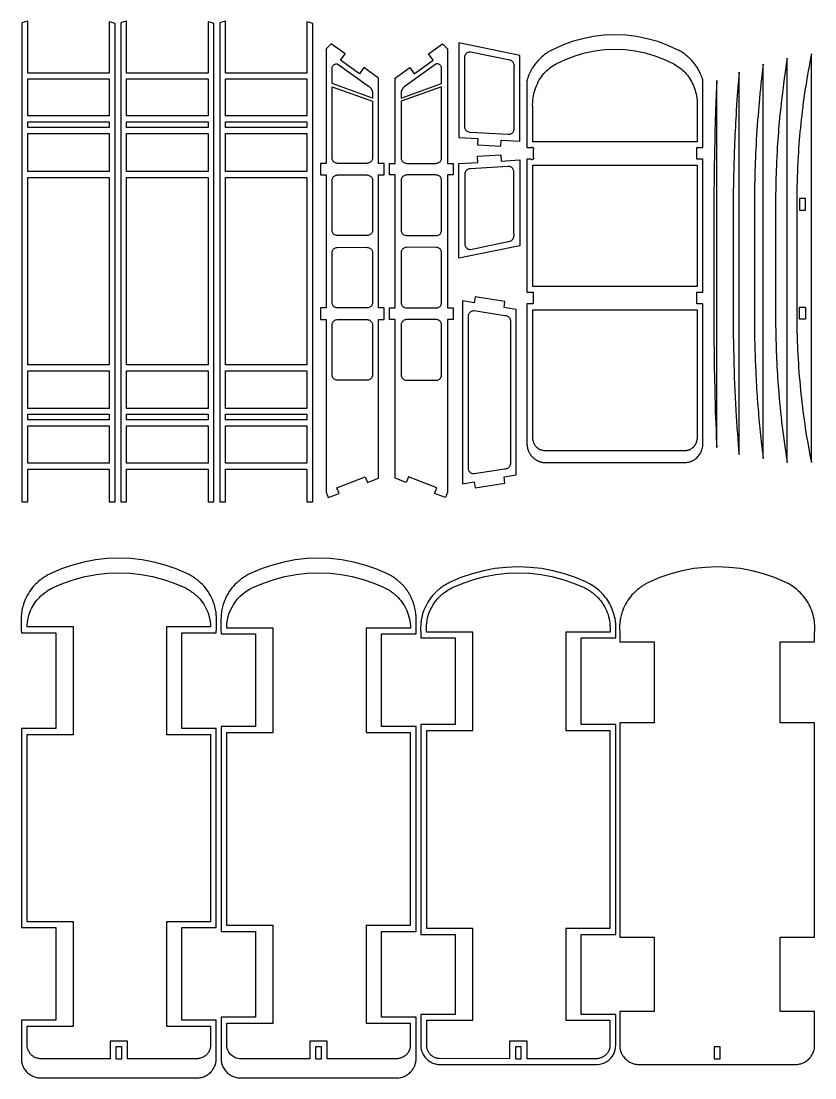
# Model space of a CAD drawing. Extents: x -23.6 to 62.2, y -80.9 to -11.5.
# Drawn here: x -23.6 to 10.4, y -56.75 to -11.48 of the extents above; entities that cross this region are included whole.
import ezdxf

# ---------------------------------------------------------------- set-up
doc = ezdxf.new("R2010")
doc.units = 0
doc.layers.get('0').update_dxf_attribs({"linetype": 'CONTINUOUS'})
doc.layers.add('SECTIONCUTEDGES', color=18, linetype='CONTINUOUS')

msp = doc.modelspace()

# ---------------------------------------------------------------- linework, layer by layer
for points in [[(-3.062, -16.842), (-3.046, -16.576), (-2.243, -16.624), (-2.243, -12.951), (-4.853, -12.416), (-4.853, -16.467), (-4.044, -16.516), (-4.06, -16.782)], [(-23.317, -15.544), (-23.317, -13.961), (-19.832, -13.961), (-19.832, -15.544)], [(-19.083, -15.544), (-19.083, -13.961), (-15.598, -13.961), (-15.598, -15.544)], [(-23.317, -16.044), (-23.317, -15.794), (-19.832, -15.794), (-19.832, -16.044)], [(-19.083, -16.044), (-19.083, -15.794), (-15.598, -15.794), (-15.598, -16.044)], [(-14.848, -16.044), (-14.848, -15.794), (-11.364, -15.794), (-11.364, -16.044)], [(9.994, -19.074), (9.744, -19.074), (9.744, -19.575), (9.994, -19.575)], [(9.994, -24.244), (9.744, -24.244), (9.744, -23.743), (9.994, -23.743)], [(-23.317, -28.57), (-23.317, -28.321), (-19.832, -28.321), (-19.832, -28.57)], [(-19.083, -28.57), (-19.083, -28.321), (-15.598, -28.321), (-15.598, -28.57)], [(-14.848, -28.57), (-14.848, -28.321), (-11.364, -28.321), (-11.364, -28.57)], [(-19.293, -55.432), (-19.543, -55.432), (-19.543, -55.932), (-19.293, -55.932)], [(-2.433, -55.432), (-2.433, -55.932), (-2.183, -55.932), (-2.183, -55.432)]]:
    msp.add_lwpolyline(points, close=True)
at = {"layer": 'SECTIONCUTEDGES'}
for points in [[(-23.567, -32.073), (-23.317, -32.073), (-23.317, -30.674), (-19.832, -30.674), (-19.832, -32.073), (-19.582, -32.073), (-19.582, -11.584), (-19.715, -11.538), (-19.832, -11.507), (-19.832, -13.711), (-23.317, -13.711), (-23.317, -11.482), (-23.535, -11.54), (-23.567, -11.551)], [(-19.332, -32.073), (-19.083, -32.073), (-19.083, -30.674), (-15.598, -30.674), (-15.598, -32.073), (-15.348, -32.073), (-15.348, -11.584), (-15.481, -11.538), (-15.598, -11.507), (-15.598, -13.711), (-19.083, -13.711), (-19.083, -11.482), (-19.299, -11.539), (-19.332, -11.551)], [(-15.098, -32.073), (-14.848, -32.073), (-14.848, -30.674), (-11.364, -30.674), (-11.364, -32.073), (-11.114, -32.073), (-11.114, -11.584), (-11.246, -11.538), (-11.364, -11.507), (-11.364, -13.711), (-14.848, -13.711), (-14.848, -11.482), (-15.062, -11.538), (-15.098, -11.551)], [(-1.645, -30.212), (-1.629, -30.226), (-1.612, -30.239), (-1.595, -30.252), (-1.577, -30.264), (-1.559, -30.276), (-1.541, -30.287), (-1.523, -30.298), (-1.504, -30.308), (-1.485, -30.318), (-1.467, -30.326), (-1.448, -30.334), (-1.43, -30.342), (-1.411, -30.349), (-1.392, -30.355), (-1.372, -30.361), (-1.353, -30.366), (-1.333, -30.371), (-1.314, -30.375), (-1.294, -30.378), (-1.274, -30.381), (-1.254, -30.384), (-1.237, -30.385), (4.897, -30.385), (4.904, -30.385), (4.923, -30.383), (4.966, -30.377), (4.997, -30.371), (5.028, -30.364), (5.058, -30.355), (5.088, -30.345), (5.118, -30.334), (5.146, -30.321), (5.175, -30.307), (5.202, -30.291), (5.229, -30.275), (5.255, -30.257), (5.286, -30.234), (5.3, -30.223), (5.351, -30.176), (5.389, -30.136), (5.424, -30.093), (5.456, -30.048), (5.486, -30), (5.512, -29.952), (5.535, -29.901), (5.555, -29.849), (5.571, -29.796), (5.584, -29.742), (5.594, -29.687), (5.599, -29.632), (5.599, -23.595), (5.342, -23.595), (5.342, -23.095), (5.599, -23.095), (5.599, -17.399), (5.342, -17.399), (5.342, -16.899), (5.599, -16.899), (5.599, -14.025), (5.592, -13.986), (5.585, -13.962), (5.581, -13.951), (5.57, -13.92), (5.549, -13.864), (5.529, -13.812), (5.503, -13.751), (5.476, -13.691), (5.456, -13.649), (5.435, -13.608), (5.413, -13.568), (5.39, -13.528), (5.366, -13.488), (5.342, -13.449), (5.318, -13.413), (5.293, -13.377), (5.267, -13.342), (5.241, -13.307), (5.214, -13.273), (5.187, -13.239), (5.158, -13.206), (5.129, -13.174), (5.1, -13.142), (5.069, -13.111), (5.038, -13.08), (5.007, -13.05), (4.975, -13.021), (4.942, -12.992), (4.909, -12.965), (4.875, -12.937), (4.84, -12.911), (4.805, -12.885), (4.77, -12.86), (4.734, -12.836), (4.697, -12.813), (4.66, -12.79), (4.623, -12.768), (4.585, -12.747), (4.537, -12.722), (4.103, -12.522), (3.664, -12.36), (3.215, -12.234), (2.758, -12.142), (2.297, -12.087), (1.832, -12.069), (1.368, -12.087), (0.906, -12.142), (0.45, -12.234), (0.001, -12.36), (-0.439, -12.522), (-0.867, -12.719), (-0.983, -12.783), (-1.038, -12.816), (-1.092, -12.851), (-1.144, -12.888), (-1.196, -12.926), (-1.246, -12.966), (-1.295, -13.008), (-1.342, -13.051), (-1.388, -13.095), (-1.433, -13.141), (-1.477, -13.188), (-1.519, -13.236), (-1.56, -13.287), (-1.599, -13.338), (-1.637, -13.391), (-1.673, -13.445), (-1.708, -13.5), (-1.741, -13.556), (-1.772, -13.613), (-1.801, -13.671), (-1.829, -13.73), (-1.855, -13.789), (-1.879, -13.85), (-1.901, -13.911), (-1.906, -13.927), (-1.922, -13.978), (-1.933, -14.014), (-1.934, -14.019), (-1.935, -14.024), (-1.935, -16.903), (-1.766, -16.903), (-1.764, -16.902), (-1.762, -16.899), (-1.756, -16.895), (-1.753, -16.893), (-1.747, -16.89), (-1.741, -16.887), (-1.734, -16.886), (-1.728, -16.885), (-1.721, -16.884), (-1.714, -16.885), (-1.707, -16.886), (-1.701, -16.888), (-1.694, -16.891), (-1.688, -16.894), (-1.682, -16.899), (-1.677, -16.903), (-1.672, -16.909), (-1.67, -16.913), (-1.667, -16.916), (-1.665, -16.921), (-1.663, -16.925), (-1.662, -16.929), (-1.66, -16.934), (-1.66, -16.938), (-1.659, -16.943), (-1.659, -16.947), (-1.66, -16.953), (-1.661, -16.96), (-1.663, -16.964), (-1.677, -16.989), (-1.677, -16.991), (-1.677, -17.314), (-1.677, -17.316), (-1.673, -17.318), (-1.67, -17.323), (-1.668, -17.327), (-1.665, -17.331), (-1.663, -17.338), (-1.661, -17.345), (-1.66, -17.351), (-1.659, -17.357), (-1.659, -17.363), (-1.66, -17.369), (-1.662, -17.375), (-1.663, -17.381), (-1.666, -17.387), (-1.669, -17.392), (-1.672, -17.397), (-1.677, -17.402), (-1.681, -17.406), (-1.686, -17.41), (-1.691, -17.413), (-1.697, -17.416), (-1.703, -17.418), (-1.709, -17.42), (-1.716, -17.421), (-1.722, -17.421), (-1.727, -17.42), (-1.736, -17.418), (-1.738, -17.417), (-1.762, -17.404), (-1.766, -17.402), (-1.935, -17.402), (-1.935, -23.099), (-1.677, -23.099), (-1.677, -23.599), (-1.935, -23.599), (-1.935, -29.632), (-1.934, -29.64), (-1.933, -29.659), (-1.928, -29.696), (-1.923, -29.725), (-1.919, -29.747), (-1.914, -29.769), (-1.908, -29.79), (-1.902, -29.812), (-1.896, -29.833), (-1.889, -29.854), (-1.881, -29.875), (-1.873, -29.895), (-1.864, -29.915), (-1.855, -29.936), (-1.846, -29.956), (-1.835, -29.975), (-1.825, -29.994), (-1.814, -30.013), (-1.802, -30.032), (-1.79, -30.05), (-1.777, -30.068), (-1.764, -30.086), (-1.751, -30.103), (-1.737, -30.12), (-1.722, -30.136), (-1.708, -30.153), (-1.692, -30.168), (-1.677, -30.183), (-1.661, -30.198)], [(-10.447, -31.895), (-9.981, -31.716), (-10.075, -31.47), (-8.862, -31.003), (-8.767, -31.248), (-8.301, -31.069), (-8.301, -24.27), (-8.052, -24.27), (-8.052, -23.771), (-8.301, -23.771), (-8.301, -18.074), (-8.052, -18.074), (-8.052, -17.575), (-8.301, -17.575), (-8.301, -13.921), (-8.92, -13.473), (-9.112, -13.738), (-9.921, -13.151), (-9.729, -12.885), (-10.322, -12.456), (-10.537, -12.67), (-10.537, -17.575), (-10.537, -17.575), (-10.787, -17.575), (-10.787, -18.074), (-10.537, -18.074), (-10.537, -23.771), (-10.787, -23.771), (-10.787, -24.27), (-10.537, -24.27), (-10.537, -31.662)], [(-7.577, -31.069), (-7.577, -24.27), (-7.826, -24.27), (-7.826, -23.771), (-7.577, -23.771), (-7.577, -18.074), (-7.826, -18.074), (-7.826, -17.575), (-7.577, -17.575), (-7.577, -13.921), (-6.958, -13.473), (-6.766, -13.738), (-5.957, -13.151), (-6.149, -12.885), (-5.556, -12.456), (-5.341, -12.67), (-5.341, -17.575), (-5.341, -17.575), (-5.091, -17.575), (-5.091, -18.074), (-5.341, -18.074), (-5.341, -23.771), (-5.091, -23.771), (-5.091, -24.27), (-5.341, -24.27), (-5.341, -31.662), (-5.431, -31.895), (-5.897, -31.716), (-5.803, -31.47), (-7.016, -31.003), (-7.111, -31.248)], [(-4.555, -16.152), (-4.573, -16.125), (-4.587, -16.095), (-4.597, -16.063), (-4.602, -16.03), (-4.603, -13.038), (-4.602, -13.011), (-4.597, -12.977), (-4.587, -12.946), (-4.573, -12.916), (-4.555, -12.888), (-4.533, -12.863), (-4.508, -12.841), (-4.481, -12.823), (-4.451, -12.809), (-4.419, -12.799), (-4.387, -12.794), (-4.353, -12.793), (-2.742, -13.124), (-2.734, -13.125), (-2.714, -13.128), (-2.706, -13.129), (-2.667, -13.141), (-2.632, -13.157), (-2.6, -13.178), (-2.571, -13.203), (-2.545, -13.232), (-2.524, -13.264), (-2.507, -13.299), (-2.496, -13.335), (-2.489, -13.373), (-2.488, -13.412), (-2.489, -13.418), (-2.492, -13.444), (-2.493, -16.109), (-2.493, -16.124), (-2.499, -16.16), (-2.508, -16.192), (-2.522, -16.222), (-2.54, -16.249), (-2.562, -16.274), (-2.587, -16.296), (-2.615, -16.314), (-2.645, -16.328), (-2.676, -16.338), (-2.709, -16.343), (-2.742, -16.344), (-4.353, -16.247), (-4.383, -16.247), (-4.419, -16.241), (-4.451, -16.231), (-4.481, -16.217), (-4.508, -16.199), (-4.533, -16.177)], [(-1.685, -16.653), (-1.685, -15.255), (-1.685, -15.237), (-1.686, -15.201), (-1.691, -15.13), (-1.693, -15.094), (-1.693, -15.049), (-1.691, -14.963), (-1.684, -14.859), (-1.673, -14.769), (-1.659, -14.68), (-1.64, -14.591), (-1.618, -14.503), (-1.592, -14.417), (-1.562, -14.331), (-1.529, -14.247), (-1.492, -14.164), (-1.452, -14.083), (-1.408, -14.004), (-1.363, -13.932), (-1.316, -13.862), (-1.265, -13.795), (-1.211, -13.73), (-1.154, -13.667), (-1.094, -13.608), (-1.031, -13.551), (-0.966, -13.497), (-0.899, -13.446), (-0.829, -13.398), (-0.757, -13.354), (-0.683, -13.313), (-0.284, -13.124), (0.126, -12.967), (0.544, -12.845), (0.97, -12.757), (1.4, -12.704), (1.832, -12.687), (2.265, -12.704), (2.695, -12.757), (3.12, -12.845), (3.539, -12.967), (3.949, -13.124), (4.348, -13.313), (4.415, -13.35), (4.48, -13.39), (4.544, -13.433), (4.606, -13.478), (4.666, -13.526), (4.724, -13.576), (4.78, -13.629), (4.833, -13.684), (4.884, -13.741), (4.933, -13.8), (4.979, -13.862), (5.022, -13.925), (5.066, -13.994), (5.106, -14.065), (5.144, -14.138), (5.179, -14.212), (5.211, -14.287), (5.239, -14.363), (5.265, -14.441), (5.288, -14.519), (5.307, -14.599), (5.324, -14.679), (5.337, -14.759), (5.342, -14.803), (5.347, -14.841), (5.35, -14.877), (5.352, -14.906), (5.354, -14.948), (5.354, -15.016), (5.35, -15.203), (5.35, -16.653)], [(9.212, -30.385), (9.212, -13.063), (9.173, -13.324), (9.134, -13.586), (9.109, -13.761), (9.085, -13.935), (9.051, -14.184), (9.032, -14.332), (9.004, -14.553), (8.977, -14.775), (8.951, -14.997), (8.934, -15.153), (8.917, -15.31), (8.901, -15.467), (8.886, -15.624), (8.871, -15.78), (8.857, -15.937), (8.844, -16.094), (8.831, -16.251), (8.819, -16.408), (8.808, -16.566), (8.797, -16.723), (8.787, -16.88), (8.78, -16.998), (8.774, -17.116), (8.767, -17.234), (8.761, -17.351), (8.756, -17.469), (8.75, -17.587), (8.746, -17.705), (8.741, -17.823), (8.737, -17.941), (8.733, -18.059), (8.73, -18.177), (8.725, -18.375), (8.723, -18.456), (8.718, -18.697), (8.715, -18.914), (8.714, -19.12), (8.714, -19.188), (8.714, -24.306), (8.715, -24.469), (8.719, -24.794), (8.725, -25.085), (8.733, -25.375), (8.737, -25.492), (8.742, -25.651), (8.749, -25.811), (8.756, -25.971), (8.763, -26.131), (8.772, -26.29), (8.781, -26.45), (8.79, -26.609), (8.801, -26.769), (8.811, -26.929), (8.823, -27.088), (8.835, -27.247), (8.848, -27.407), (8.865, -27.616), (8.884, -27.825), (8.904, -28.033), (8.926, -28.242), (8.948, -28.451), (8.972, -28.659), (8.996, -28.867), (9.022, -29.075), (9.049, -29.283), (9.077, -29.491), (9.107, -29.699), (9.15, -29.986), (9.168, -30.106)], [(10.245, -30.385), (10.245, -12.887), (10.211, -13.067), (10.178, -13.247), (10.145, -13.427), (10.113, -13.607), (10.081, -13.788), (10.051, -13.968), (10.034, -14.068), (10.018, -14.168), (10.002, -14.267), (9.986, -14.367), (9.971, -14.467), (9.956, -14.566), (9.941, -14.666), (9.927, -14.766), (9.913, -14.866), (9.9, -14.966), (9.886, -15.066), (9.873, -15.166), (9.852, -15.342), (9.831, -15.518), (9.811, -15.694), (9.792, -15.871), (9.774, -16.047), (9.757, -16.224), (9.741, -16.4), (9.727, -16.577), (9.713, -16.754), (9.7, -16.931), (9.688, -17.108), (9.678, -17.285), (9.67, -17.423), (9.663, -17.561), (9.657, -17.699), (9.651, -17.837), (9.645, -17.975), (9.64, -18.113), (9.636, -18.251), (9.632, -18.389), (9.629, -18.527), (9.626, -18.665), (9.624, -18.803), (9.622, -19.074), (9.622, -24.271), (9.624, -24.486), (9.625, -24.54), (9.629, -24.778), (9.634, -24.99), (9.641, -25.201), (9.648, -25.39), (9.657, -25.579), (9.666, -25.768), (9.676, -25.957), (9.688, -26.146), (9.7, -26.334), (9.714, -26.523), (9.729, -26.711), (9.745, -26.9), (9.762, -27.088), (9.78, -27.276), (9.799, -27.464), (9.818, -27.647), (9.839, -27.83), (9.861, -28.013), (9.884, -28.196), (9.908, -28.378), (9.933, -28.561), (9.959, -28.743), (9.986, -28.925), (10.015, -29.107), (10.044, -29.288), (10.075, -29.47), (10.132, -29.794), (10.169, -29.993), (10.198, -30.142)], [(-10.287, -14.158), (-10.287, -13.499), (-10.286, -13.486), (-10.281, -13.458), (-10.271, -13.431), (-10.258, -13.406), (-10.241, -13.384), (-10.222, -13.363), (-10.199, -13.346), (-10.175, -13.333), (-10.149, -13.323), (-10.121, -13.316), (-10.093, -13.314), (-10.065, -13.316), (-10.037, -13.322), (-8.723, -14.264), (-8.704, -14.277), (-8.693, -14.285), (-8.684, -14.293), (-8.675, -14.301), (-8.666, -14.309), (-8.658, -14.317), (-8.649, -14.326), (-8.642, -14.334), (-8.634, -14.343), (-8.627, -14.353), (-8.619, -14.362), (-8.613, -14.372), (-8.606, -14.382), (-8.6, -14.392), (-8.594, -14.403), (-8.589, -14.413), (-8.584, -14.424), (-8.579, -14.435), (-8.574, -14.446), (-8.57, -14.457), (-8.567, -14.468), (-8.563, -14.48), (-8.56, -14.491), (-8.558, -14.503), (-8.555, -14.514), (-8.553, -14.531), (-8.552, -14.539), (-8.551, -14.78)], [(-7.327, -14.78), (-5.591, -14.158), (-5.591, -13.499), (-5.592, -13.486), (-5.597, -13.458), (-5.607, -13.431), (-5.62, -13.406), (-5.637, -13.384), (-5.656, -13.363), (-5.679, -13.346), (-5.703, -13.333), (-5.729, -13.323), (-5.757, -13.316), (-5.785, -13.314), (-5.813, -13.316), (-5.841, -13.322), (-7.155, -14.264), (-7.174, -14.277), (-7.185, -14.285), (-7.194, -14.293), (-7.203, -14.301), (-7.212, -14.309), (-7.22, -14.317), (-7.229, -14.326), (-7.237, -14.334), (-7.244, -14.343), (-7.252, -14.353), (-7.259, -14.362), (-7.265, -14.372), (-7.272, -14.382), (-7.278, -14.392), (-7.284, -14.403), (-7.289, -14.413), (-7.294, -14.424), (-7.299, -14.435), (-7.304, -14.446), (-7.308, -14.457), (-7.311, -14.468), (-7.315, -14.48), (-7.318, -14.491), (-7.32, -14.503), (-7.323, -14.514), (-7.325, -14.531), (-7.326, -14.539)], [(8.18, -30.215), (8.18, -13.324), (8.165, -13.447), (8.137, -13.694), (8.109, -13.941), (8.085, -14.169), (8.063, -14.376), (8.043, -14.584), (8.023, -14.792), (8.004, -15), (7.995, -15.104), (7.977, -15.312), (7.96, -15.522), (7.943, -15.732), (7.928, -15.941), (7.913, -16.151), (7.9, -16.361), (7.887, -16.571), (7.876, -16.762), (7.866, -16.953), (7.857, -17.144), (7.848, -17.335), (7.841, -17.526), (7.834, -17.717), (7.828, -17.908), (7.822, -18.099), (7.817, -18.29), (7.814, -18.481), (7.81, -18.672), (7.808, -18.901), (7.806, -19.125), (7.805, -19.297), (7.805, -24.287), (7.807, -24.585), (7.811, -24.884), (7.815, -25.117), (7.82, -25.345), (7.826, -25.573), (7.833, -25.8), (7.841, -26.028), (7.851, -26.256), (7.862, -26.514), (7.869, -26.658), (7.877, -26.803), (7.885, -26.947), (7.893, -27.092), (7.902, -27.236), (7.911, -27.38), (7.92, -27.525), (7.93, -27.669), (7.941, -27.813), (7.952, -27.957), (7.963, -28.102), (7.974, -28.241), (7.986, -28.38), (7.998, -28.519), (8.01, -28.658), (8.023, -28.797), (8.037, -28.935), (8.051, -29.074), (8.065, -29.213), (8.079, -29.352), (8.094, -29.491), (8.11, -29.629), (8.146, -29.936)], [(-14.848, -15.544), (-14.848, -13.961), (-11.364, -13.961), (-11.364, -15.544)], [(6.161, -29.014), (6.174, -29.348), (6.191, -29.75), (6.191, -14.025), (6.168, -14.576), (6.154, -14.957), (6.141, -15.338), (6.127, -15.775), (6.115, -16.213), (6.104, -16.651), (6.098, -16.943), (6.092, -17.235), (6.085, -17.673), (6.081, -17.965), (6.076, -18.403), (6.073, -18.694), (6.072, -18.95), (6.07, -19.28), (6.065, -21.945), (6.066, -24.392), (6.067, -24.608), (6.068, -24.824), (6.07, -25.04), (6.071, -25.257), (6.075, -25.581), (6.077, -25.742), (6.082, -26.063), (6.087, -26.384), (6.093, -26.706), (6.097, -26.867), (6.104, -27.188), (6.112, -27.509), (6.122, -27.844), (6.132, -28.178), (6.143, -28.512), (6.149, -28.679)], [(7.075, -29.145), (7.093, -29.382), (7.112, -29.619), (7.131, -29.856), (7.147, -30.053), (7.147, -13.665), (7.132, -13.853), (7.097, -14.305), (7.07, -14.686), (7.045, -15.066), (7.029, -15.316), (7.019, -15.489), (7.009, -15.662), (7, -15.835), (6.991, -16.008), (6.982, -16.182), (6.974, -16.355), (6.966, -16.528), (6.959, -16.702), (6.952, -16.875), (6.945, -17.048), (6.939, -17.222), (6.933, -17.388), (6.928, -17.555), (6.923, -17.722), (6.919, -17.889), (6.915, -18.055), (6.911, -18.222), (6.908, -18.389), (6.905, -18.556), (6.903, -18.723), (6.901, -18.89), (6.9, -19.057), (6.898, -19.223), (6.897, -19.429), (6.897, -19.636), (6.895, -21.555), (6.896, -23.002), (6.899, -24.489), (6.9, -24.641), (6.903, -24.945), (6.906, -25.249), (6.911, -25.554), (6.918, -25.858), (6.925, -26.162), (6.934, -26.456), (6.944, -26.741), (6.955, -27.025), (6.967, -27.309), (6.981, -27.593), (6.996, -27.877), (7.011, -28.147), (7.027, -28.403), (7.041, -28.626), (7.06, -28.913), (7.07, -29.057)], [(-10.217, -17.505), (-10.239, -17.48), (-10.257, -17.452), (-10.271, -17.422), (-10.281, -17.391), (-10.286, -17.358), (-10.287, -17.339), (-10.287, -14.29), (-8.551, -14.912), (-8.551, -17.325), (-8.552, -17.355), (-8.557, -17.391), (-8.567, -17.422), (-8.581, -17.452), (-8.599, -17.48), (-8.621, -17.505), (-8.646, -17.527), (-8.674, -17.545), (-8.704, -17.559), (-8.735, -17.568), (-8.769, -17.574), (-8.796, -17.575), (-10.037, -17.575), (-10.071, -17.574), (-10.103, -17.569), (-10.135, -17.559), (-10.165, -17.545), (-10.192, -17.527)], [(-7.257, -17.505), (-7.232, -17.527), (-7.204, -17.545), (-7.174, -17.559), (-7.143, -17.568), (-7.109, -17.574), (-7.082, -17.575), (-5.841, -17.575), (-5.807, -17.574), (-5.775, -17.569), (-5.743, -17.559), (-5.713, -17.545), (-5.686, -17.527), (-5.661, -17.505), (-5.639, -17.48), (-5.621, -17.452), (-5.607, -17.422), (-5.597, -17.391), (-5.592, -17.358), (-5.591, -17.339), (-5.591, -14.29), (-7.327, -14.912), (-7.327, -17.325), (-7.326, -17.355), (-7.321, -17.391), (-7.311, -17.422), (-7.297, -17.452), (-7.279, -17.48)], [(-23.317, -17.928), (-23.317, -16.294), (-19.832, -16.294), (-19.832, -17.928)], [(-19.083, -17.928), (-19.083, -16.294), (-15.598, -16.294), (-15.598, -17.928)], [(-14.848, -17.928), (-14.848, -16.294), (-11.364, -16.294), (-11.364, -17.928)], [(-4.853, -21.638), (-4.853, -17.587), (-4.044, -17.538), (-4.06, -17.272), (-3.062, -17.212), (-3.046, -17.478), (-2.243, -17.429), (-2.243, -21.103)], [(-1.685, -22.849), (-1.685, -17.652), (5.35, -17.652), (5.35, -22.849)], [(-10.217, -20.603), (-10.239, -20.578), (-10.257, -20.55), (-10.271, -20.521), (-10.281, -20.489), (-10.286, -20.455), (-10.287, -20.442), (-10.287, -18.319), (-10.286, -18.291), (-10.281, -18.258), (-10.271, -18.226), (-10.257, -18.196), (-10.239, -18.169), (-10.217, -18.144), (-10.192, -18.122), (-10.165, -18.104), (-10.135, -18.09), (-10.103, -18.08), (-10.07, -18.075), (-10.037, -18.074), (-8.801, -18.074), (-8.77, -18.075), (-8.735, -18.08), (-8.704, -18.09), (-8.674, -18.104), (-8.646, -18.122), (-8.621, -18.144), (-8.599, -18.169), (-8.581, -18.197), (-8.567, -18.226), (-8.557, -18.258), (-8.552, -18.292), (-8.551, -18.312), (-8.551, -20.428), (-8.552, -20.452), (-8.557, -20.489), (-8.567, -20.52), (-8.581, -20.55), (-8.599, -20.578), (-8.621, -20.603), (-8.646, -20.625), (-8.674, -20.643), (-8.704, -20.657), (-8.735, -20.667), (-8.768, -20.672), (-10.037, -20.673), (-10.07, -20.672), (-10.103, -20.667), (-10.135, -20.657), (-10.165, -20.643), (-10.192, -20.625)], [(-7.257, -20.603), (-7.232, -20.625), (-7.204, -20.643), (-7.174, -20.657), (-7.143, -20.667), (-7.11, -20.672), (-5.841, -20.673), (-5.808, -20.672), (-5.775, -20.667), (-5.743, -20.657), (-5.713, -20.643), (-5.686, -20.625), (-5.661, -20.603), (-5.639, -20.578), (-5.621, -20.55), (-5.607, -20.521), (-5.597, -20.489), (-5.592, -20.455), (-5.591, -20.442), (-5.591, -18.319), (-5.592, -18.291), (-5.597, -18.258), (-5.607, -18.226), (-5.621, -18.196), (-5.639, -18.169), (-5.661, -18.144), (-5.686, -18.122), (-5.713, -18.104), (-5.743, -18.09), (-5.775, -18.08), (-5.808, -18.075), (-5.841, -18.074), (-7.077, -18.074), (-7.108, -18.075), (-7.143, -18.08), (-7.174, -18.09), (-7.204, -18.104), (-7.232, -18.122), (-7.257, -18.144), (-7.279, -18.169), (-7.297, -18.197), (-7.311, -18.226), (-7.321, -18.258), (-7.326, -18.292), (-7.327, -18.312), (-7.327, -20.428), (-7.326, -20.452), (-7.321, -20.489), (-7.311, -20.52), (-7.297, -20.55), (-7.279, -20.578)], [(-4.533, -21.191), (-4.508, -21.213), (-4.481, -21.231), (-4.451, -21.245), (-4.419, -21.254), (-4.387, -21.26), (-4.353, -21.26), (-2.742, -20.93), (-2.734, -20.929), (-2.714, -20.926), (-2.706, -20.925), (-2.667, -20.913), (-2.632, -20.897), (-2.6, -20.876), (-2.571, -20.851), (-2.545, -20.822), (-2.524, -20.79), (-2.507, -20.755), (-2.496, -20.719), (-2.489, -20.681), (-2.488, -20.642), (-2.489, -20.635), (-2.492, -20.61), (-2.493, -17.945), (-2.493, -17.93), (-2.499, -17.894), (-2.508, -17.862), (-2.522, -17.832), (-2.54, -17.804), (-2.562, -17.779), (-2.587, -17.758), (-2.615, -17.74), (-2.645, -17.726), (-2.676, -17.716), (-2.709, -17.711), (-2.742, -17.71), (-4.353, -17.807), (-4.383, -17.807), (-4.419, -17.813), (-4.451, -17.823), (-4.481, -17.837), (-4.508, -17.855), (-4.533, -17.876), (-4.555, -17.901), (-4.573, -17.929), (-4.587, -17.959), (-4.597, -17.991), (-4.602, -18.024), (-4.603, -21.016), (-4.602, -21.043), (-4.597, -21.077), (-4.587, -21.108), (-4.573, -21.138), (-4.555, -21.166)], [(-23.317, -26.207), (-23.317, -18.177), (-19.832, -18.177), (-19.832, -26.207)], [(-19.083, -26.207), (-19.083, -18.177), (-15.598, -18.177), (-15.598, -26.207)], [(-14.848, -26.207), (-14.848, -18.177), (-11.364, -18.177), (-11.364, -26.207)], [(-10.192, -23.723), (-10.217, -23.701), (-10.239, -23.676), (-10.257, -23.649), (-10.271, -23.619), (-10.281, -23.587), (-10.286, -23.552), (-10.287, -23.521), (-10.287, -21.422), (-10.286, -21.391), (-10.281, -21.356), (-10.271, -21.324), (-10.257, -21.295), (-10.239, -21.267), (-10.217, -21.242), (-10.192, -21.22), (-10.165, -21.202), (-10.135, -21.188), (-10.103, -21.178), (-10.07, -21.173), (-10.066, -21.173), (-8.801, -21.172), (-8.771, -21.173), (-8.735, -21.178), (-8.704, -21.188), (-8.674, -21.202), (-8.646, -21.22), (-8.621, -21.242), (-8.599, -21.267), (-8.581, -21.295), (-8.567, -21.325), (-8.557, -21.356), (-8.552, -21.389), (-8.551, -21.419), (-8.551, -23.521), (-8.552, -23.554), (-8.557, -23.587), (-8.567, -23.619), (-8.581, -23.648), (-8.599, -23.676), (-8.621, -23.701), (-8.646, -23.723), (-8.674, -23.741), (-8.703, -23.755), (-8.735, -23.765), (-8.768, -23.77), (-8.787, -23.771), (-10.042, -23.771), (-10.069, -23.77), (-10.103, -23.765), (-10.135, -23.755), (-10.165, -23.741)], [(-7.257, -23.701), (-7.232, -23.723), (-7.204, -23.741), (-7.175, -23.755), (-7.143, -23.765), (-7.11, -23.77), (-7.091, -23.771), (-5.836, -23.771), (-5.809, -23.77), (-5.775, -23.765), (-5.743, -23.755), (-5.713, -23.741), (-5.686, -23.723), (-5.661, -23.701), (-5.639, -23.676), (-5.621, -23.649), (-5.607, -23.619), (-5.597, -23.587), (-5.592, -23.552), (-5.591, -23.521), (-5.591, -21.422), (-5.592, -21.391), (-5.597, -21.356), (-5.607, -21.324), (-5.621, -21.295), (-5.639, -21.267), (-5.661, -21.242), (-5.686, -21.22), (-5.713, -21.202), (-5.743, -21.188), (-5.775, -21.178), (-5.808, -21.173), (-5.812, -21.173), (-7.077, -21.172), (-7.107, -21.173), (-7.143, -21.178), (-7.174, -21.188), (-7.204, -21.202), (-7.232, -21.22), (-7.257, -21.242), (-7.279, -21.267), (-7.297, -21.295), (-7.311, -21.325), (-7.321, -21.356), (-7.326, -21.389), (-7.327, -21.419), (-7.327, -23.521), (-7.326, -23.554), (-7.321, -23.587), (-7.311, -23.619), (-7.297, -23.648), (-7.279, -23.676)], [(-4.695, -31.305), (-4.201, -31.223), (-4.161, -31.475), (-2.878, -31.271), (-2.919, -31.012), (-2.396, -30.925), (-2.396, -23.838), (-2.92, -23.754), (-2.878, -23.492), (-4.161, -23.288), (-4.203, -23.549), (-4.695, -23.47)], [(-4.35, -30.831), (-4.375, -30.809), (-4.397, -30.784), (-4.415, -30.757), (-4.429, -30.727), (-4.439, -30.695), (-4.445, -30.66), (-4.445, -24.134), (-4.445, -24.106), (-4.439, -24.069), (-4.429, -24.037), (-4.415, -24.007), (-4.397, -23.979), (-4.375, -23.954), (-4.35, -23.933), (-4.323, -23.915), (-4.293, -23.901), (-4.261, -23.891), (-4.229, -23.886), (-4.196, -23.885), (-2.895, -24.088), (-2.89, -24.089), (-2.869, -24.089), (-2.829, -24.094), (-2.798, -24.104), (-2.768, -24.118), (-2.74, -24.136), (-2.715, -24.158), (-2.694, -24.183), (-2.675, -24.21), (-2.661, -24.24), (-2.652, -24.272), (-2.646, -24.306), (-2.646, -24.333), (-2.646, -30.426), (-2.646, -30.455), (-2.652, -30.492), (-2.661, -30.523), (-2.675, -30.553), (-2.694, -30.581), (-2.715, -30.606), (-2.74, -30.628), (-2.768, -30.646), (-2.798, -30.66), (-2.829, -30.669), (-2.862, -30.675), (-2.865, -30.675), (-2.888, -30.675), (-4.196, -30.879), (-4.229, -30.878), (-4.261, -30.873), (-4.293, -30.863), (-4.323, -30.849)], [(-1.484, -29.77), (-1.496, -29.76), (-1.507, -29.75), (-1.517, -29.739), (-1.528, -29.728), (-1.538, -29.717), (-1.551, -29.701), (-1.575, -29.67), (-1.582, -29.66), (-1.601, -29.631), (-1.613, -29.61), (-1.624, -29.589), (-1.634, -29.567), (-1.639, -29.556), (-1.648, -29.533), (-1.656, -29.511), (-1.663, -29.488), (-1.669, -29.464), (-1.675, -29.441), (-1.679, -29.417), (-1.682, -29.393), (-1.685, -29.367), (-1.685, -23.848), (5.35, -23.848), (5.35, -29.364), (5.346, -29.403), (5.343, -29.42), (5.34, -29.437), (5.336, -29.454), (5.332, -29.471), (5.328, -29.488), (5.322, -29.505), (5.317, -29.522), (5.311, -29.538), (5.304, -29.555), (5.297, -29.571), (5.29, -29.587), (5.282, -29.602), (5.273, -29.618), (5.265, -29.633), (5.255, -29.648), (5.246, -29.663), (5.235, -29.677), (5.225, -29.691), (5.214, -29.705), (5.202, -29.719), (5.191, -29.732), (5.179, -29.745), (5.166, -29.757), (5.153, -29.769), (5.136, -29.784), (5.118, -29.798), (5.099, -29.812), (5.079, -29.824), (5.059, -29.835), (5.038, -29.845), (5.017, -29.854), (4.995, -29.862), (4.973, -29.869), (4.951, -29.875), (4.928, -29.88), (4.916, -29.882), (4.902, -29.884), (4.887, -29.885), (-1.215, -29.886), (-1.237, -29.884), (-1.275, -29.877), (-1.308, -29.869), (-1.328, -29.863), (-1.347, -29.855), (-1.366, -29.847), (-1.384, -29.838), (-1.402, -29.829), (-1.424, -29.816), (-1.436, -29.807), (-1.449, -29.798), (-1.461, -29.789), (-1.473, -29.78)], [(-10.217, -26.799), (-10.239, -26.774), (-10.257, -26.747), (-10.271, -26.717), (-10.281, -26.685), (-10.286, -26.652), (-10.286, -26.648), (-10.287, -24.52), (-10.286, -24.49), (-10.281, -24.454), (-10.271, -24.423), (-10.257, -24.393), (-10.239, -24.365), (-10.217, -24.34), (-10.192, -24.318), (-10.165, -24.3), (-10.135, -24.286), (-10.103, -24.276), (-10.07, -24.271), (-10.042, -24.27), (-8.801, -24.27), (-8.773, -24.271), (-8.735, -24.277), (-8.704, -24.286), (-8.674, -24.3), (-8.646, -24.318), (-8.621, -24.34), (-8.599, -24.365), (-8.581, -24.393), (-8.567, -24.423), (-8.557, -24.454), (-8.552, -24.489), (-8.551, -24.517), (-8.551, -26.619), (-8.552, -26.652), (-8.557, -26.685), (-8.567, -26.717), (-8.581, -26.747), (-8.599, -26.774), (-8.621, -26.799), (-8.646, -26.821), (-8.674, -26.839), (-8.703, -26.853), (-8.735, -26.863), (-8.768, -26.868), (-8.796, -26.869), (-10.037, -26.869), (-10.069, -26.868), (-10.103, -26.863), (-10.135, -26.853), (-10.165, -26.839), (-10.192, -26.821)], [(-7.257, -26.799), (-7.232, -26.821), (-7.204, -26.839), (-7.175, -26.853), (-7.143, -26.863), (-7.11, -26.868), (-7.082, -26.869), (-5.841, -26.869), (-5.809, -26.868), (-5.775, -26.863), (-5.743, -26.853), (-5.713, -26.839), (-5.686, -26.821), (-5.661, -26.799), (-5.639, -26.774), (-5.621, -26.747), (-5.607, -26.717), (-5.597, -26.685), (-5.592, -26.652), (-5.592, -26.648), (-5.591, -24.52), (-5.592, -24.49), (-5.597, -24.454), (-5.607, -24.423), (-5.621, -24.393), (-5.639, -24.365), (-5.661, -24.34), (-5.686, -24.318), (-5.713, -24.3), (-5.743, -24.286), (-5.775, -24.276), (-5.808, -24.271), (-5.836, -24.27), (-7.077, -24.27), (-7.105, -24.271), (-7.143, -24.277), (-7.174, -24.286), (-7.204, -24.3), (-7.232, -24.318), (-7.257, -24.34), (-7.279, -24.365), (-7.297, -24.393), (-7.311, -24.423), (-7.321, -24.454), (-7.326, -24.489), (-7.327, -24.517), (-7.327, -26.619), (-7.326, -26.652), (-7.321, -26.685), (-7.311, -26.717), (-7.297, -26.747), (-7.279, -26.774)], [(-23.317, -28.071), (-23.317, -26.457), (-19.832, -26.457), (-19.832, -28.071)], [(-19.083, -28.071), (-19.083, -26.457), (-15.598, -26.457), (-15.598, -28.071)], [(-14.848, -28.071), (-14.848, -26.457), (-11.364, -26.457), (-11.364, -28.071)], [(-23.317, -30.424), (-23.317, -28.82), (-19.832, -28.82), (-19.832, -30.424)], [(-19.083, -30.424), (-19.083, -28.82), (-15.598, -28.82), (-15.598, -30.424)], [(-14.848, -30.424), (-14.848, -28.82), (-11.364, -28.82), (-11.364, -30.424)], [(-23.289, -56.568), (-23.246, -56.601), (-23.202, -56.63), (-23.155, -56.657), (-23.107, -56.681), (-23.053, -56.703), (-22.993, -56.723), (-22.952, -56.734), (-22.914, -56.742), (-22.876, -56.748), (-22.838, -56.753), (-22.819, -56.754), (-16.023, -56.754), (-15.978, -56.75), (-15.928, -56.743), (-15.879, -56.733), (-15.831, -56.72), (-15.783, -56.704), (-15.737, -56.685), (-15.692, -56.663), (-15.648, -56.638), (-15.606, -56.611), (-15.565, -56.582), (-15.527, -56.55), (-15.49, -56.516), (-15.455, -56.48), (-15.431, -56.451), (-15.408, -56.422), (-15.386, -56.392), (-15.366, -56.36), (-15.347, -56.328), (-15.33, -56.295), (-15.314, -56.261), (-15.299, -56.227), (-15.286, -56.192), (-15.275, -56.157), (-15.265, -56.121), (-15.257, -56.084), (-15.25, -56.044), (-15.247, -56.024), (-15.245, -56.009), (-15.244, -56.001), (-15.244, -54.284), (-16.72, -54.284), (-16.72, -50.317), (-15.244, -50.317), (-15.244, -41.787), (-16.72, -41.787), (-16.72, -37.688), (-15.244, -37.688), (-15.243, -37.64), (-15.239, -37.544), (-15.237, -37.447), (-15.235, -37.351), (-15.234, -37.255), (-15.234, -37.158), (-15.234, -37.091), (-15.235, -37.051), (-15.237, -37.012), (-15.239, -36.972), (-15.242, -36.933), (-15.245, -36.894), (-15.251, -36.842), (-15.256, -36.809), (-15.261, -36.776), (-15.266, -36.744), (-15.272, -36.711), (-15.278, -36.679), (-15.285, -36.646), (-15.293, -36.614), (-15.301, -36.582), (-15.309, -36.55), (-15.318, -36.519), (-15.327, -36.487), (-15.339, -36.448), (-15.344, -36.433), (-15.376, -36.343), (-15.412, -36.254), (-15.452, -36.168), (-15.496, -36.083), (-15.543, -36), (-15.595, -35.919), (-15.649, -35.841), (-15.708, -35.765), (-15.769, -35.692), (-15.834, -35.622), (-15.902, -35.554), (-15.978, -35.485), (-16, -35.466), (-16.034, -35.438), (-16.087, -35.397), (-16.134, -35.362), (-16.158, -35.345), (-16.204, -35.314), (-16.248, -35.285), (-16.293, -35.257), (-16.316, -35.243), (-16.362, -35.217), (-16.408, -35.191), (-16.482, -35.154), (-16.499, -35.146), (-16.964, -34.946), (-17.439, -34.783), (-17.924, -34.655), (-18.418, -34.563), (-18.917, -34.507), (-19.418, -34.489), (-19.92, -34.507), (-20.419, -34.563), (-20.912, -34.655), (-21.398, -34.783), (-21.872, -34.946), (-22.334, -35.144), (-22.391, -35.172), (-22.419, -35.187), (-22.463, -35.21), (-22.498, -35.23), (-22.532, -35.25), (-22.566, -35.271), (-22.6, -35.292), (-22.633, -35.314), (-22.666, -35.336), (-22.698, -35.359), (-22.73, -35.382), (-22.762, -35.406), (-22.793, -35.431), (-22.854, -35.481), (-22.863, -35.489), (-22.935, -35.554), (-23.003, -35.622), (-23.068, -35.692), (-23.129, -35.765), (-23.188, -35.841), (-23.242, -35.919), (-23.293, -36), (-23.341, -36.083), (-23.385, -36.168), (-23.425, -36.254), (-23.461, -36.343), (-23.498, -36.447), (-23.505, -36.469), (-23.518, -36.513), (-23.534, -36.575), (-23.543, -36.607), (-23.553, -36.651), (-23.56, -36.688), (-23.567, -36.725), (-23.574, -36.762), (-23.58, -36.799), (-23.585, -36.837), (-23.589, -36.874), (-23.593, -36.912), (-23.596, -36.949), (-23.599, -36.987), (-23.601, -37.025), (-23.602, -37.062), (-23.603, -37.1), (-23.603, -37.231), (-23.602, -37.361), (-23.597, -37.562), (-23.592, -37.688), (-22.117, -37.688), (-22.117, -41.787), (-23.592, -41.787), (-23.592, -50.317), (-22.117, -50.317), (-22.117, -54.284), (-23.592, -54.284), (-23.592, -56.005), (-23.591, -56.021), (-23.588, -56.044), (-23.583, -56.078), (-23.579, -56.099), (-23.574, -56.119), (-23.569, -56.14), (-23.563, -56.16), (-23.557, -56.181), (-23.55, -56.201), (-23.543, -56.221), (-23.535, -56.24), (-23.527, -56.26), (-23.518, -56.279), (-23.501, -56.313), (-23.497, -56.32), (-23.468, -56.369), (-23.437, -56.413), (-23.404, -56.455), (-23.368, -56.495), (-23.33, -56.533)], [(-14.734, -56.568), (-14.691, -56.601), (-14.646, -56.63), (-14.6, -56.657), (-14.552, -56.681), (-14.49, -56.706), (-14.462, -56.715), (-14.41, -56.731), (-14.378, -56.738), (-14.359, -56.742), (-14.321, -56.748), (-14.302, -56.751), (-14.259, -56.754), (-7.467, -56.754), (-7.423, -56.75), (-7.373, -56.743), (-7.324, -56.733), (-7.276, -56.72), (-7.228, -56.704), (-7.182, -56.685), (-7.136, -56.663), (-7.093, -56.638), (-7.05, -56.611), (-7.01, -56.582), (-6.971, -56.55), (-6.935, -56.516), (-6.9, -56.48), (-6.876, -56.451), (-6.853, -56.422), (-6.831, -56.392), (-6.811, -56.36), (-6.792, -56.328), (-6.774, -56.295), (-6.758, -56.261), (-6.744, -56.227), (-6.731, -56.192), (-6.719, -56.157), (-6.71, -56.121), (-6.701, -56.084), (-6.695, -56.049), (-6.691, -56.021), (-6.689, -56.007), (-6.689, -56.001), (-6.689, -54.159), (-8.165, -54.159), (-8.165, -50.483), (-6.689, -50.483), (-6.689, -41.704), (-8.165, -41.704), (-8.165, -37.737), (-6.689, -37.737), (-6.688, -37.639), (-6.685, -37.54), (-6.68, -37.423), (-6.678, -37.324), (-6.677, -37.285), (-6.678, -37.199), (-6.678, -37.165), (-6.681, -37.065), (-6.683, -37.016), (-6.687, -36.966), (-6.691, -36.917), (-6.694, -36.892), (-6.7, -36.843), (-6.707, -36.794), (-6.714, -36.75), (-6.725, -36.691), (-6.737, -36.634), (-6.75, -36.576), (-6.76, -36.538), (-6.769, -36.504), (-6.779, -36.47), (-6.79, -36.436), (-6.801, -36.403), (-6.813, -36.37), (-6.825, -36.337), (-6.837, -36.304), (-6.851, -36.272), (-6.864, -36.239), (-6.879, -36.207), (-6.894, -36.175), (-6.909, -36.144), (-6.926, -36.11), (-6.943, -36.077), (-6.961, -36.045), (-6.98, -36.012), (-6.999, -35.98), (-7.019, -35.949), (-7.04, -35.917), (-7.06, -35.886), (-7.082, -35.856), (-7.104, -35.825), (-7.126, -35.796), (-7.15, -35.766), (-7.173, -35.737), (-7.197, -35.709), (-7.221, -35.681), (-7.246, -35.653), (-7.272, -35.626), (-7.298, -35.6), (-7.324, -35.573), (-7.351, -35.548), (-7.378, -35.522), (-7.406, -35.498), (-7.434, -35.473), (-7.463, -35.45), (-7.497, -35.422), (-7.532, -35.395), (-7.567, -35.369), (-7.603, -35.344), (-7.639, -35.319), (-7.676, -35.295), (-7.713, -35.272), (-7.731, -35.26), (-7.769, -35.238), (-7.807, -35.216), (-7.846, -35.195), (-7.865, -35.185), (-7.92, -35.158), (-7.943, -35.146), (-8.409, -34.946), (-8.884, -34.783), (-9.369, -34.655), (-9.863, -34.563), (-10.361, -34.507), (-10.863, -34.489), (-11.365, -34.507), (-11.864, -34.563), (-12.357, -34.655), (-12.843, -34.783), (-13.317, -34.946), (-13.782, -35.146), (-13.797, -35.153), (-13.849, -35.179), (-13.908, -35.21), (-13.943, -35.23), (-13.977, -35.25), (-14.011, -35.271), (-14.045, -35.292), (-14.078, -35.314), (-14.111, -35.336), (-14.143, -35.359), (-14.175, -35.382), (-14.207, -35.406), (-14.238, -35.431), (-14.283, -35.468), (-14.309, -35.49), (-14.38, -35.554), (-14.448, -35.622), (-14.512, -35.692), (-14.574, -35.765), (-14.632, -35.841), (-14.687, -35.919), (-14.738, -36), (-14.786, -36.083), (-14.829, -36.168), (-14.869, -36.254), (-14.905, -36.343), (-14.94, -36.441), (-14.96, -36.504), (-14.976, -36.562), (-14.979, -36.574), (-14.993, -36.633), (-15.006, -36.695), (-15.015, -36.75), (-15.022, -36.791), (-15.025, -36.818), (-15.032, -36.875), (-15.034, -36.89), (-15.038, -36.948), (-15.041, -36.992), (-15.045, -37.097), (-15.047, -37.187), (-15.048, -37.21), (-15.048, -37.326), (-15.048, -37.349), (-15.046, -37.488), (-15.043, -37.567), (-15.038, -37.669), (-15.037, -37.737), (-13.561, -37.737), (-13.561, -41.704), (-15.037, -41.704), (-15.037, -50.483), (-13.561, -50.483), (-13.561, -54.159), (-15.037, -54.159), (-15.037, -56.009), (-15.035, -56.021), (-15.033, -56.044), (-15.027, -56.078), (-15.023, -56.099), (-15.019, -56.119), (-15.014, -56.14), (-15.008, -56.16), (-15.002, -56.181), (-14.995, -56.201), (-14.988, -56.221), (-14.98, -56.24), (-14.971, -56.26), (-14.963, -56.279), (-14.941, -56.321), (-14.912, -56.369), (-14.882, -56.413), (-14.849, -56.455), (-14.813, -56.495), (-14.775, -56.533)], [(-23.144, -55.79), (-23.168, -55.769), (-23.19, -55.746), (-23.211, -55.722), (-23.231, -55.697), (-23.249, -55.671), (-23.266, -55.644), (-23.281, -55.616), (-23.295, -55.587), (-23.307, -55.557), (-23.318, -55.527), (-23.327, -55.496), (-23.334, -55.465), (-23.34, -55.433), (-23.343, -55.41), (-23.343, -54.533), (-21.363, -54.533), (-21.363, -50.067), (-23.343, -50.067), (-23.343, -42.037), (-21.363, -42.037), (-21.363, -37.436), (-23.35, -37.436), (-23.347, -37.4), (-23.341, -37.327), (-23.336, -37.273), (-23.33, -37.219), (-23.326, -37.193), (-23.322, -37.168), (-23.318, -37.142), (-23.314, -37.116), (-23.309, -37.09), (-23.304, -37.065), (-23.298, -37.039), (-23.292, -37.014), (-23.285, -36.989), (-23.279, -36.963), (-23.271, -36.938), (-23.255, -36.888), (-23.227, -36.807), (-23.195, -36.729), (-23.16, -36.652), (-23.121, -36.577), (-23.079, -36.504), (-23.033, -36.432), (-22.985, -36.363), (-22.933, -36.296), (-22.879, -36.231), (-22.821, -36.169), (-22.761, -36.109), (-22.693, -36.048), (-22.632, -35.997), (-22.613, -35.983), (-22.576, -35.954), (-22.538, -35.927), (-22.499, -35.9), (-22.457, -35.873), (-22.424, -35.852), (-22.407, -35.842), (-22.373, -35.822), (-22.356, -35.812), (-22.322, -35.793), (-22.304, -35.784), (-22.265, -35.764), (-22.227, -35.746), (-21.782, -35.555), (-21.325, -35.398), (-20.858, -35.274), (-20.382, -35.186), (-19.902, -35.132), (-19.418, -35.115), (-18.935, -35.132), (-18.455, -35.186), (-17.979, -35.274), (-17.512, -35.398), (-17.054, -35.555), (-16.596, -35.752), (-16.572, -35.764), (-16.541, -35.78), (-16.516, -35.793), (-16.481, -35.812), (-16.447, -35.832), (-16.413, -35.852), (-16.379, -35.873), (-16.346, -35.895), (-16.313, -35.917), (-16.281, -35.94), (-16.249, -35.964), (-16.218, -35.988), (-16.187, -36.013), (-16.157, -36.038), (-16.117, -36.073), (-16.092, -36.096), (-16.02, -36.166), (-15.955, -36.236), (-15.894, -36.309), (-15.837, -36.385), (-15.783, -36.464), (-15.734, -36.546), (-15.689, -36.629), (-15.648, -36.716), (-15.612, -36.804), (-15.58, -36.893), (-15.552, -36.984), (-15.528, -37.085), (-15.52, -37.125), (-15.513, -37.166), (-15.505, -37.235), (-15.496, -37.316), (-15.495, -37.336), (-15.488, -37.419), (-15.487, -37.436), (-17.379, -37.436), (-17.379, -42.037), (-15.494, -42.037), (-15.494, -50.067), (-17.379, -50.067), (-17.379, -54.533), (-15.494, -54.533), (-15.495, -55.413), (-15.495, -55.423), (-15.498, -55.441), (-15.501, -55.461), (-15.505, -55.482), (-15.51, -55.502), (-15.515, -55.522), (-15.522, -55.543), (-15.529, -55.562), (-15.537, -55.582), (-15.545, -55.601), (-15.555, -55.62), (-15.565, -55.639), (-15.576, -55.657), (-15.587, -55.674), (-15.6, -55.692), (-15.625, -55.723), (-15.652, -55.753), (-15.681, -55.781), (-15.711, -55.807), (-15.744, -55.831), (-15.778, -55.852), (-15.813, -55.871), (-15.85, -55.888), (-15.888, -55.902), (-15.926, -55.914), (-15.965, -55.923), (-16.025, -55.931), (-16.037, -55.932), (-19.044, -55.932), (-19.044, -55.183), (-19.793, -55.183), (-19.793, -55.932), (-22.803, -55.932), (-22.83, -55.929), (-22.861, -55.925), (-22.892, -55.919), (-22.923, -55.911), (-22.953, -55.901), (-22.983, -55.89), (-23.012, -55.877), (-23.04, -55.863), (-23.068, -55.847), (-23.094, -55.829), (-23.12, -55.811)], [(-14.58, -55.799), (-14.634, -55.748), (-14.68, -55.691), (-14.72, -55.629), (-14.751, -55.562), (-14.773, -55.492), (-14.786, -55.42), (-14.791, -55.344), (-14.791, -55.328), (-14.79, -55.302), (-14.789, -55.063), (-14.788, -54.859), (-14.787, -54.409), (-12.808, -54.409), (-12.808, -50.233), (-14.787, -50.233), (-14.787, -41.954), (-12.808, -41.954), (-12.808, -37.487), (-14.797, -37.487), (-14.798, -37.458), (-14.797, -37.428), (-14.793, -37.356), (-14.787, -37.285), (-14.765, -37.138), (-14.733, -36.994), (-14.689, -36.853), (-14.635, -36.715), (-14.57, -36.583), (-14.495, -36.455), (-14.41, -36.334), (-14.317, -36.22), (-14.214, -36.114), (-14.104, -36.015), (-13.987, -35.926), (-13.849, -35.837), (-13.841, -35.833), (-13.787, -35.803), (-13.743, -35.78), (-13.678, -35.748), (-13.227, -35.555), (-12.77, -35.398), (-12.302, -35.274), (-11.827, -35.186), (-11.346, -35.132), (-10.863, -35.115), (-10.38, -35.132), (-9.899, -35.186), (-9.424, -35.274), (-8.956, -35.398), (-8.499, -35.555), (-8.046, -35.749), (-8.03, -35.757), (-8.005, -35.77), (-7.965, -35.79), (-7.919, -35.816), (-7.885, -35.836), (-7.851, -35.856), (-7.817, -35.877), (-7.784, -35.899), (-7.751, -35.922), (-7.719, -35.945), (-7.687, -35.969), (-7.656, -35.993), (-7.625, -36.018), (-7.594, -36.044), (-7.551, -36.082), (-7.527, -36.104), (-7.457, -36.173), (-7.393, -36.243), (-7.332, -36.317), (-7.275, -36.394), (-7.222, -36.473), (-7.173, -36.555), (-7.128, -36.64), (-7.087, -36.726), (-7.051, -36.815), (-7.02, -36.905), (-6.993, -36.997), (-6.969, -37.096), (-6.96, -37.141), (-6.951, -37.195), (-6.949, -37.209), (-6.942, -37.264), (-6.937, -37.305), (-6.932, -37.377), (-6.929, -37.439), (-6.929, -37.457), (-6.929, -37.482), (-6.929, -37.487), (-8.824, -37.487), (-8.824, -41.954), (-6.939, -41.954), (-6.939, -50.233), (-8.824, -50.233), (-8.824, -54.409), (-6.939, -54.409), (-6.939, -55.409), (-6.941, -55.432), (-6.944, -55.452), (-6.95, -55.482), (-6.954, -55.502), (-6.96, -55.522), (-6.966, -55.543), (-6.974, -55.562), (-6.981, -55.582), (-6.99, -55.601), (-7, -55.62), (-7.01, -55.639), (-7.021, -55.657), (-7.032, -55.674), (-7.044, -55.692), (-7.069, -55.723), (-7.096, -55.753), (-7.125, -55.781), (-7.156, -55.807), (-7.189, -55.831), (-7.223, -55.852), (-7.258, -55.871), (-7.295, -55.888), (-7.332, -55.902), (-7.371, -55.914), (-7.41, -55.923), (-7.455, -55.93), (-7.48, -55.932), (-10.488, -55.932), (-10.488, -55.183), (-11.238, -55.183), (-11.238, -55.932), (-14.243, -55.932), (-14.316, -55.923), (-14.388, -55.905), (-14.456, -55.877), (-14.521, -55.842)], [(-6.219, -55.96), (-6.179, -55.996), (-6.136, -56.028), (-6.091, -56.058), (-6.045, -56.085), (-5.996, -56.108), (-5.938, -56.132), (-5.907, -56.143), (-5.859, -56.157), (-5.832, -56.164), (-5.794, -56.171), (-5.766, -56.176), (-5.723, -56.18), (-5.707, -56.182), (1.088, -56.182), (1.192, -56.169), (1.293, -56.143), (1.39, -56.105), (1.481, -56.054), (1.566, -55.993), (1.642, -55.922), (1.708, -55.841), (1.764, -55.753), (1.809, -55.659), (1.841, -55.56), (1.86, -55.457), (1.867, -55.333), (1.867, -55.258), (1.866, -54.034), (0.391, -54.034), (0.391, -50.608), (1.866, -50.608), (1.866, -41.621), (0.391, -41.621), (0.391, -37.903), (1.866, -37.903), (1.867, -37.826), (1.872, -37.602), (1.874, -37.558), (1.875, -37.5), (1.875, -37.441), (1.873, -37.384), (1.871, -37.333), (1.866, -37.281), (1.861, -37.231), (1.855, -37.185), (1.851, -37.163), (1.837, -37.078), (1.819, -36.996), (1.799, -36.915), (1.775, -36.835), (1.748, -36.756), (1.719, -36.678), (1.686, -36.601), (1.65, -36.525), (1.611, -36.451), (1.57, -36.378), (1.526, -36.308), (1.479, -36.238), (1.429, -36.171), (1.377, -36.106), (1.322, -36.043), (1.265, -35.982), (1.206, -35.923), (1.144, -35.866), (1.08, -35.812), (1.014, -35.761), (0.947, -35.712), (0.864, -35.658), (0.806, -35.622), (0.766, -35.599), (0.707, -35.568), (0.608, -35.52), (0.146, -35.322), (-0.328, -35.158), (-0.814, -35.03), (-1.307, -34.938), (-1.806, -34.883), (-2.308, -34.864), (-2.809, -34.883), (-3.308, -34.938), (-3.802, -35.03), (-4.287, -35.158), (-4.762, -35.322), (-5.223, -35.52), (-5.28, -35.547), (-5.304, -35.56), (-5.353, -35.586), (-5.387, -35.605), (-5.422, -35.625), (-5.456, -35.646), (-5.489, -35.667), (-5.522, -35.689), (-5.555, -35.711), (-5.588, -35.734), (-5.62, -35.758), (-5.651, -35.782), (-5.683, -35.806), (-5.732, -35.847), (-5.754, -35.866), (-5.825, -35.93), (-5.892, -35.997), (-5.957, -36.067), (-6.019, -36.14), (-6.077, -36.216), (-6.132, -36.295), (-6.183, -36.375), (-6.23, -36.458), (-6.274, -36.543), (-6.314, -36.63), (-6.35, -36.718), (-6.382, -36.808), (-6.394, -36.845), (-6.405, -36.881), (-6.421, -36.941), (-6.429, -36.971), (-6.443, -37.032), (-6.452, -37.078), (-6.457, -37.105), (-6.462, -37.133), (-6.467, -37.161), (-6.471, -37.189), (-6.474, -37.216), (-6.478, -37.244), (-6.481, -37.272), (-6.483, -37.3), (-6.485, -37.328), (-6.487, -37.356), (-6.489, -37.384), (-6.491, -37.444), (-6.491, -37.477), (-6.491, -37.509), (-6.49, -37.574), (-6.486, -37.676), (-6.483, -37.773), (-6.482, -37.864), (-6.482, -37.903), (-5.006, -37.903), (-5.006, -41.621), (-6.482, -41.621), (-6.482, -50.608), (-5.006, -50.608), (-5.006, -54.034), (-6.482, -54.034), (-6.482, -55.431), (-6.481, -55.441), (-6.479, -55.458), (-6.476, -55.481), (-6.472, -55.506), (-6.468, -55.526), (-6.463, -55.547), (-6.458, -55.568), (-6.453, -55.588), (-6.446, -55.608), (-6.44, -55.628), (-6.432, -55.648), (-6.424, -55.668), (-6.416, -55.687), (-6.407, -55.707), (-6.389, -55.743), (-6.385, -55.75), (-6.357, -55.797), (-6.327, -55.841), (-6.293, -55.883), (-6.257, -55.923)], [(-6.034, -55.79), (-6.057, -55.769), (-6.079, -55.746), (-6.1, -55.722), (-6.12, -55.697), (-6.138, -55.671), (-6.155, -55.644), (-6.17, -55.616), (-6.184, -55.587), (-6.197, -55.557), (-6.207, -55.527), (-6.216, -55.496), (-6.223, -55.465), (-6.229, -55.434), (-6.232, -55.411), (-6.232, -54.284), (-4.253, -54.284), (-4.253, -50.358), (-6.232, -50.358), (-6.232, -41.871), (-4.253, -41.871), (-4.253, -37.653), (-6.238, -37.653), (-6.238, -37.583), (-6.239, -37.417), (-6.239, -37.393), (-6.236, -37.345), (-6.234, -37.309), (-6.231, -37.284), (-6.21, -37.138), (-6.177, -36.994), (-6.134, -36.853), (-6.079, -36.715), (-6.015, -36.583), (-5.94, -36.455), (-5.855, -36.334), (-5.761, -36.22), (-5.659, -36.114), (-5.549, -36.015), (-5.431, -35.926), (-5.307, -35.845), (-5.283, -35.831), (-5.221, -35.797), (-5.154, -35.764), (-5.123, -35.748), (-4.672, -35.555), (-4.215, -35.398), (-3.747, -35.274), (-3.272, -35.186), (-2.791, -35.132), (-2.308, -35.115), (-1.825, -35.132), (-1.344, -35.186), (-0.869, -35.274), (-0.401, -35.398), (0.056, -35.555), (0.514, -35.751), (0.529, -35.759), (0.556, -35.773), (0.602, -35.796), (0.636, -35.816), (0.671, -35.836), (0.705, -35.856), (0.738, -35.877), (0.771, -35.899), (0.804, -35.922), (0.837, -35.945), (0.868, -35.969), (0.9, -35.993), (0.931, -36.018), (0.961, -36.044), (1.005, -36.082), (1.03, -36.105), (1.098, -36.173), (1.163, -36.243), (1.224, -36.317), (1.281, -36.394), (1.334, -36.473), (1.383, -36.555), (1.428, -36.64), (1.468, -36.726), (1.504, -36.815), (1.536, -36.905), (1.563, -36.997), (1.585, -37.09), (1.591, -37.121), (1.599, -37.163), (1.604, -37.195), (1.61, -37.245), (1.614, -37.288), (1.618, -37.345), (1.62, -37.388), (1.622, -37.453), (1.623, -37.513), (1.622, -37.593), (1.622, -37.653), (-0.268, -37.653), (-0.268, -41.871), (1.617, -41.871), (1.617, -50.358), (-0.268, -50.358), (-0.268, -54.284), (1.616, -54.284), (1.616, -55.416), (1.613, -55.444), (1.61, -55.461), (1.606, -55.482), (1.601, -55.502), (1.595, -55.522), (1.589, -55.543), (1.582, -55.562), (1.574, -55.582), (1.565, -55.601), (1.556, -55.62), (1.546, -55.639), (1.535, -55.657), (1.523, -55.674), (1.511, -55.692), (1.486, -55.723), (1.459, -55.753), (1.43, -55.781), (1.399, -55.807), (1.367, -55.831), (1.333, -55.852), (1.297, -55.871), (1.261, -55.888), (1.223, -55.902), (1.184, -55.914), (1.145, -55.923), (1.098, -55.93), (1.078, -55.932), (1.072, -55.932), (-1.933, -55.932), (-1.933, -55.183), (-2.683, -55.183), (-2.683, -55.932), (-5.701, -55.931), (-5.714, -55.93), (-5.751, -55.925), (-5.782, -55.919), (-5.812, -55.911), (-5.843, -55.901), (-5.872, -55.89), (-5.901, -55.877), (-5.93, -55.863), (-5.957, -55.847), (-5.984, -55.829), (-6.009, -55.811)], [(2.384, -56.028), (2.428, -56.058), (2.475, -56.085), (2.523, -56.108), (2.572, -56.129), (2.599, -56.138), (2.655, -56.156), (2.688, -56.164), (2.707, -56.168), (2.744, -56.174), (2.782, -56.179), (2.813, -56.182), (9.607, -56.182), (9.652, -56.178), (9.702, -56.171), (9.751, -56.16), (9.799, -56.147), (9.847, -56.131), (9.893, -56.112), (9.938, -56.09), (9.982, -56.066), (10.024, -56.039), (10.065, -56.009), (10.104, -55.978), (10.14, -55.943), (10.175, -55.907), (10.199, -55.879), (10.222, -55.849), (10.244, -55.819), (10.264, -55.788), (10.283, -55.756), (10.3, -55.723), (10.316, -55.689), (10.331, -55.655), (10.344, -55.62), (10.355, -55.584), (10.365, -55.548), (10.376, -55.497), (10.382, -55.462), (10.385, -55.442), (10.386, -55.428), (10.386, -53.909), (8.91, -53.909), (8.91, -50.732), (10.386, -50.732), (10.386, -41.538), (8.91, -41.538), (8.91, -38.07), (10.386, -38.07), (10.386, -38.005), (10.384, -37.777), (10.386, -37.67), (10.39, -37.599), (10.394, -37.537), (10.394, -37.528), (10.395, -37.483), (10.395, -37.466), (10.392, -37.373), (10.385, -37.28), (10.374, -37.188), (10.36, -37.096), (10.341, -37.005), (10.318, -36.915), (10.292, -36.826), (10.261, -36.738), (10.227, -36.652), (10.19, -36.567), (10.148, -36.484), (10.103, -36.402), (10.055, -36.323), (10.003, -36.246), (9.948, -36.171), (9.89, -36.099), (9.829, -36.029), (9.765, -35.962), (9.698, -35.897), (9.628, -35.836), (9.556, -35.778), (9.481, -35.722), (9.403, -35.669), (9.345, -35.634), (9.303, -35.609), (9.268, -35.59), (9.217, -35.564), (9.187, -35.549), (9.128, -35.52), (8.666, -35.322), (8.191, -35.158), (7.706, -35.03), (7.212, -34.938), (6.713, -34.883), (6.212, -34.864), (5.71, -34.883), (5.211, -34.938), (4.718, -35.03), (4.232, -35.158), (3.758, -35.322), (3.268, -35.533), (3.24, -35.547), (3.202, -35.567), (3.167, -35.586), (3.132, -35.605), (3.098, -35.625), (3.064, -35.646), (3.03, -35.667), (2.997, -35.689), (2.964, -35.711), (2.932, -35.734), (2.9, -35.758), (2.868, -35.782), (2.837, -35.806), (2.804, -35.833), (2.77, -35.862), (2.695, -35.93), (2.627, -35.997), (2.562, -36.067), (2.501, -36.14), (2.443, -36.216), (2.388, -36.295), (2.337, -36.375), (2.289, -36.458), (2.245, -36.543), (2.205, -36.63), (2.169, -36.718), (2.13, -36.83), (2.125, -36.845), (2.11, -36.896), (2.098, -36.941), (2.083, -37.002), (2.07, -37.063), (2.063, -37.1), (2.059, -37.122), (2.052, -37.167), (2.049, -37.189), (2.043, -37.233), (2.038, -37.278), (2.036, -37.301), (2.032, -37.345), (2.029, -37.403), (2.029, -37.438), (2.028, -37.498), (2.03, -37.546), (2.035, -37.631), (2.038, -37.707), (2.039, -37.822), (2.038, -38.07), (3.513, -38.07), (3.513, -41.538), (2.038, -41.538), (2.038, -50.732), (3.513, -50.732), (3.513, -53.909), (2.038, -53.909), (2.038, -55.434), (2.042, -55.468), (2.044, -55.485), (2.047, -55.506), (2.051, -55.526), (2.056, -55.547), (2.061, -55.568), (2.067, -55.588), (2.073, -55.608), (2.08, -55.628), (2.087, -55.648), (2.095, -55.668), (2.103, -55.687), (2.112, -55.707), (2.127, -55.736), (2.135, -55.75), (2.162, -55.797), (2.193, -55.841), (2.226, -55.883), (2.262, -55.923), (2.3, -55.96), (2.341, -55.996)], [(-10.988, -55.932), (-10.738, -55.932), (-10.738, -55.432), (-10.988, -55.432)], [(6.087, -55.932), (6.337, -55.932), (6.337, -55.432), (6.087, -55.432)]]:
    msp.add_lwpolyline(points, close=True, dxfattribs=at)

doc.saveas('drawing.dxf')
